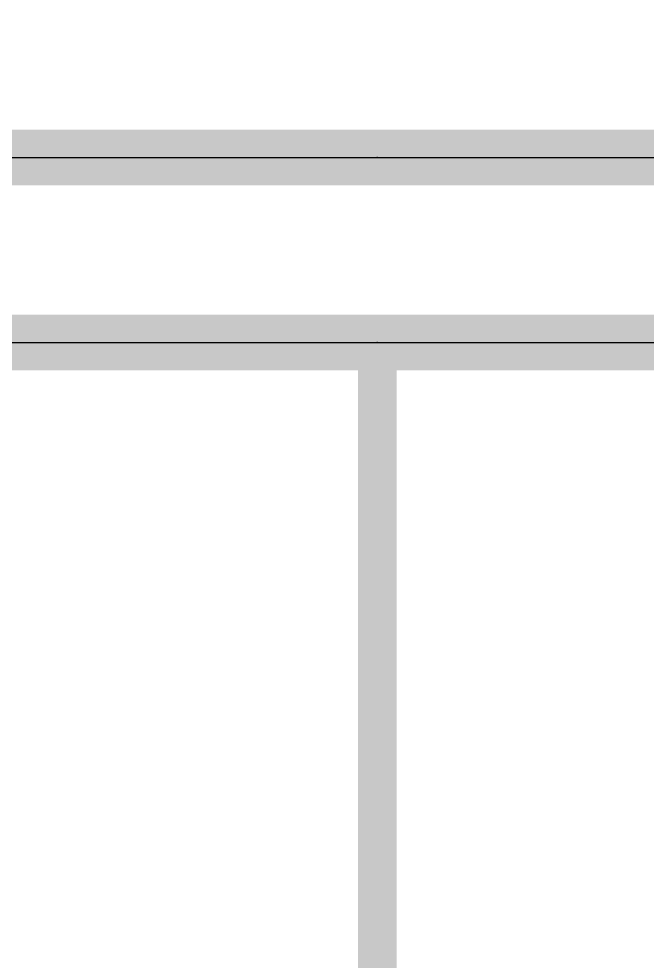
# Model space of a CAD drawing. Extents: x -6243262 to 3079315, y -2914302 to 172723.
# Drawn here: x -5827005 to -5826438, y -666078 to -665229 of the extents above; entities that cross this region are included whole.
import ezdxf

# ---------------------------------------------------------------- set-up
doc = ezdxf.new("R2010")
doc.units = 0
doc.header["$LTSCALE"] = 1000
doc.layers.add('EQUIP-照明', color=3, linetype='Continuous')
doc.layers.add('WIRE-照明', color=1, linetype='Continuous')
doc.styles.get("Standard").update_dxf_attribs({"font": 'gbenor.shx', "bigfont": 'gbcbig.shx'})

# ---------------------------------------------------------------- blocks, each defined once
blk = doc.blocks.new('$equip$00001160')
for p, q in [((-1.2, 0.4167), (-1.2, -0.4167)), ((1.2, 0.4167), (1.2, -0.4167)), ((-1.2, 0.1667), (1.2, 0.1667)), ((-1.2, -0.1667), (1.2, -0.1667))]:
    blk.add_line(p, q)
at = {"const_width": 0.1}
for points in [[(-1.2, 0.1667), (1.2, 0.1667)], [(-1.2, -0.1667), (1.2, -0.1667)]]:
    blk.add_lwpolyline(points, dxfattribs=at)
at = {"layer": 'EQUIP-照明'}
for p in [(0, 0.1667), (-1.2, 0), (1.2, 0), (0, -0.1667)]:
    blk.add_point(p, dxfattribs=at)
at = {"layer": 'EQUIP-照明', "flags": 9}
blk.add_attdef('A', (0, 0), '', height=0.00002, dxfattribs=at)

msp = doc.modelspace()

# ---------------------------------------------------------------- linework, layer by layer
at = {"layer": 'WIRE-照明', "linetype": 'Continuous', "const_width": 35}
msp.add_lwpolyline([(-5826681.28, -665520.82), (-5826681.28, -669354.15)], dxfattribs=at)

# ---------------------------------------------------------------- block references
at = {"layer": 'EQUIP-照明', "xscale": 500, "yscale": 500, "zscale": 500}
msp.add_blockref('$equip$00001160', (-5826681.28, -665437.49), dxfattribs=at)

doc.saveas('drawing.dxf')
